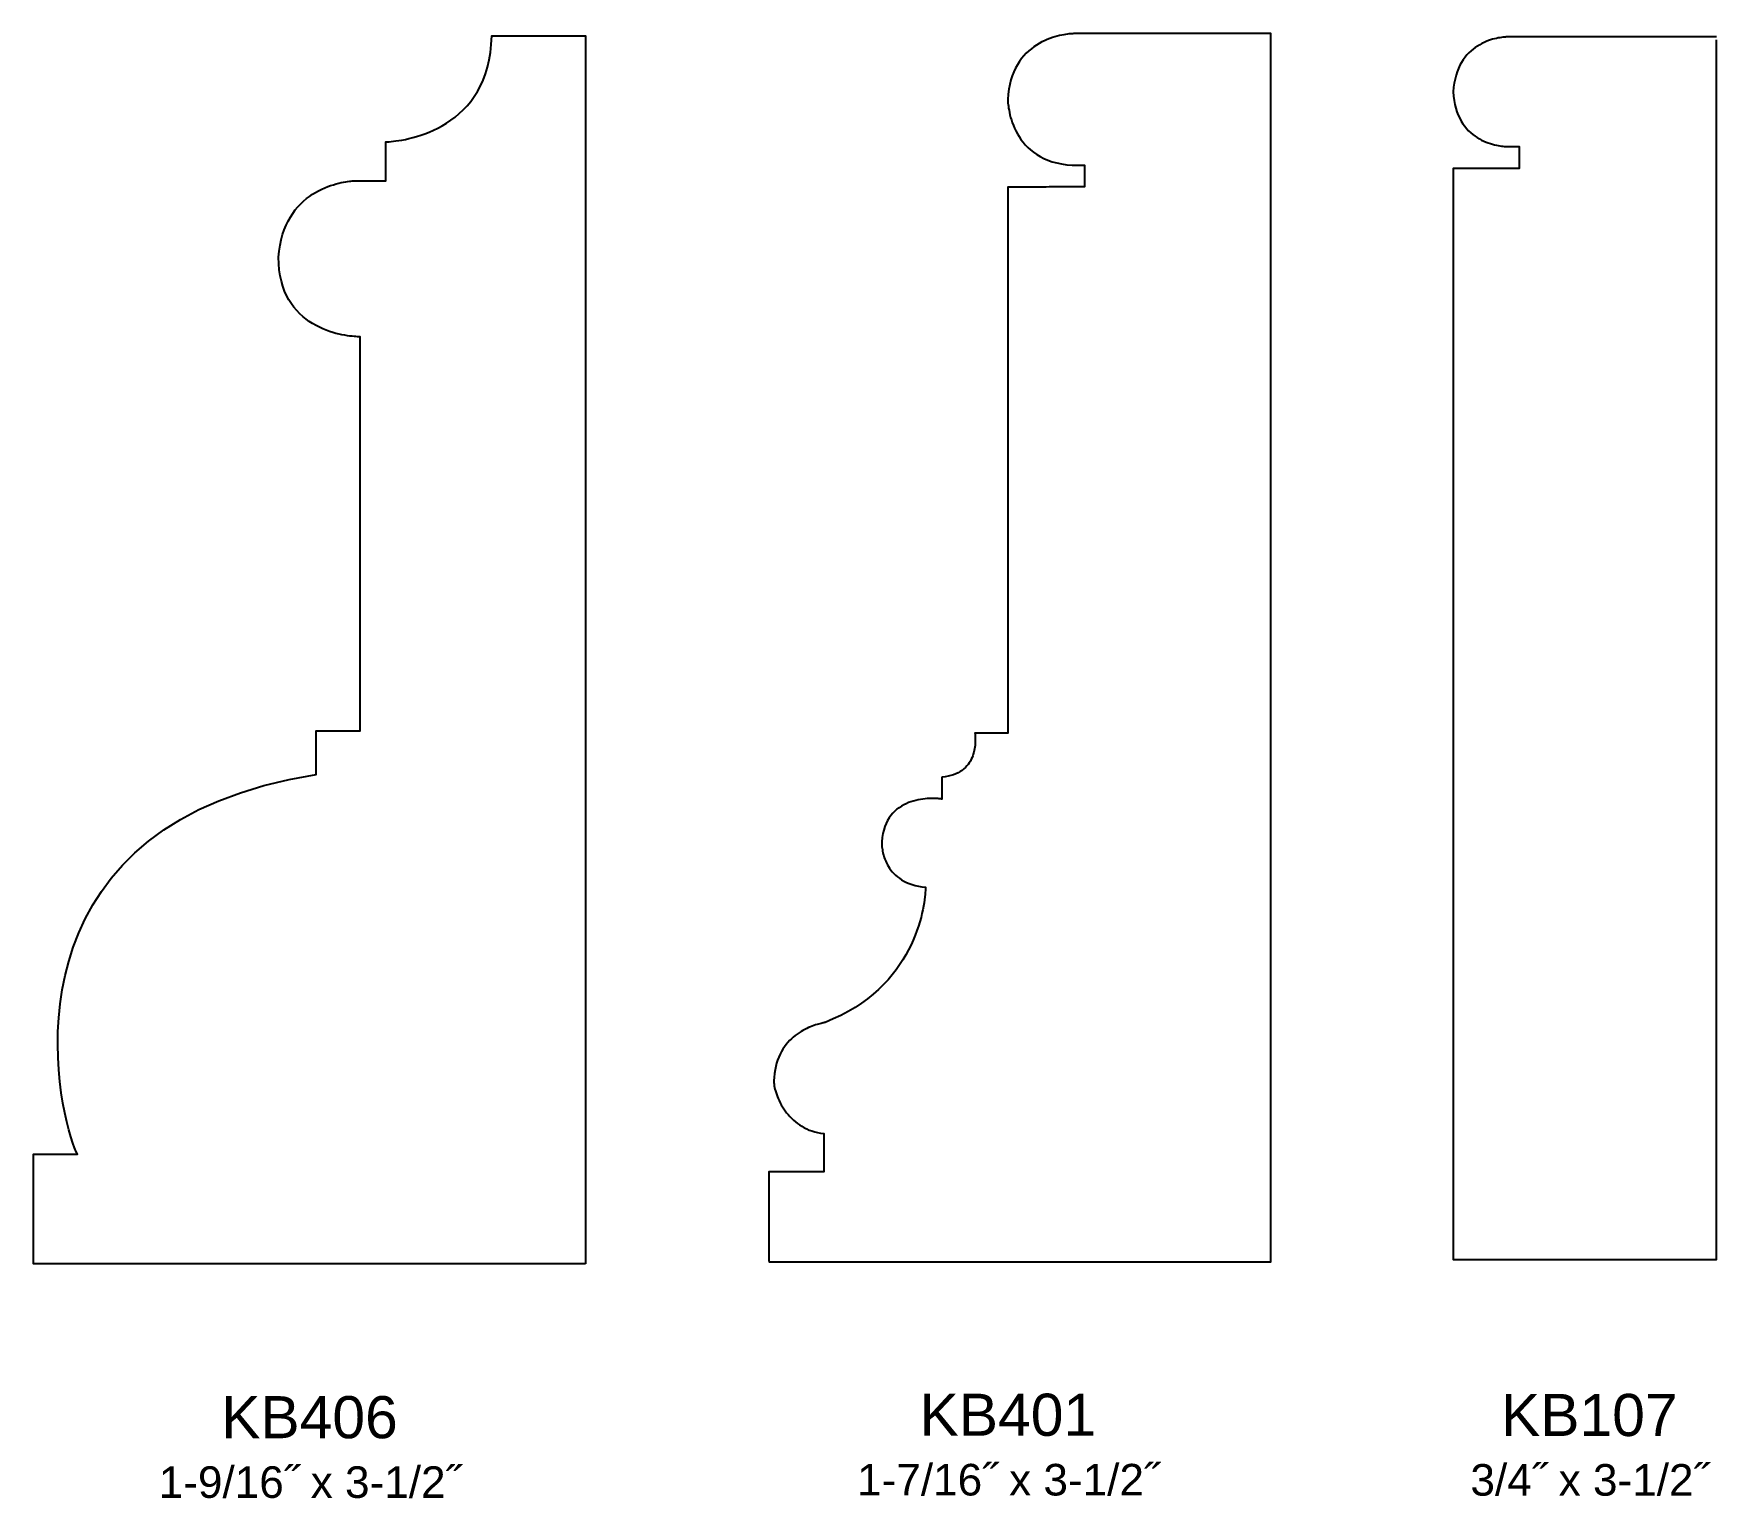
# Model space of a CAD drawing. Extents: x -7.6 to 46.7, y -17.5 to 21.1.
# Drawn here: x 28.829 to 33.626, y 4.699 to 8.873 of the extents above; entities that cross this region are included whole.
import ezdxf

# ---------------------------------------------------------------- set-up
doc = ezdxf.new("R2010")
doc.units = 0
doc.header["$MEASUREMENT"] = 0

# ---------------------------------------------------------------- blocks, each defined once
blk = doc.blocks.new('KB107')
at = {"flags": 128}
blk.add_lwpolyline([(0, 3.4842), (-0.0013, 3.4842), (-0.0053, 3.4842), (-0.0117, 3.4842), (-0.0204, 3.4842), (-0.0312, 3.4842), (-0.044, 3.4842), (-0.0586, 3.4842), (-0.0749, 3.4842), (-0.0928, 3.4842), (-0.112, 3.4842), (-0.1324, 3.4842), (-0.1539, 3.4842), (-0.1764, 3.4842), (-0.1995, 3.4842), (-0.2233, 3.4842), (-0.2476, 3.4842), (-0.2721, 3.4842), (-0.2969, 3.4842), (-0.3216, 3.4842), (-0.3461, 3.4842), (-0.3704, 3.4842), (-0.3942, 3.4842), (-0.4174, 3.4842), (-0.4398, 3.4842), (-0.4613, 3.4842), (-0.4817, 3.4842), (-0.501, 3.4842), (-0.5188, 3.4842), (-0.5351, 3.4842), (-0.5497, 3.4842), (-0.5625, 3.4842), (-0.5734, 3.4842), (-0.582, 3.4842), (-0.5884, 3.4842), (-0.5924, 3.4842), (-0.5937, 3.4842), (-0.5941, 3.4842), (-0.595, 3.4842), (-0.5966, 3.4841), (-0.5988, 3.484), (-0.6014, 3.4838), (-0.6046, 3.4836), (-0.6083, 3.4832), (-0.6123, 3.4827), (-0.6168, 3.482), (-0.6216, 3.4812), (-0.6267, 3.4801), (-0.6321, 3.4788), (-0.6377, 3.4773), (-0.6435, 3.4755), (-0.6495, 3.4735), (-0.6557, 3.4711), (-0.6619, 3.4684), (-0.6682, 3.4654), (-0.6745, 3.462), (-0.6808, 3.4582), (-0.6871, 3.454), (-0.6932, 3.4494), (-0.6993, 3.4443), (-0.7051, 3.4388), (-0.7108, 3.4327), (-0.7163, 3.4262), (-0.7214, 3.4191), (-0.7263, 3.4115), (-0.7309, 3.4033), (-0.735, 3.3944), (-0.7387, 3.385), (-0.742, 3.375), (-0.7448, 3.3642), (-0.7471, 3.3528), (-0.7488, 3.3407), (-0.7499, 3.3279), (-0.749, 3.3151), (-0.7474, 3.3029), (-0.7453, 3.2915), (-0.7426, 3.2807), (-0.7394, 3.2706), (-0.7357, 3.2612), (-0.7316, 3.2524), (-0.7271, 3.2441), (-0.7223, 3.2365), (-0.7171, 3.2294), (-0.7117, 3.2229), (-0.706, 3.2168), (-0.7002, 3.2113), (-0.6941, 3.2062), (-0.6879, 3.2016), (-0.6816, 3.1974), (-0.6753, 3.1936), (-0.669, 3.1902), (-0.6626, 3.1872), (-0.6563, 3.1845), (-0.6502, 3.1822), (-0.6441, 3.1802), (-0.6382, 3.1784), (-0.6325, 3.1769), (-0.6271, 3.1756), (-0.6219, 3.1746), (-0.6171, 3.1738), (-0.6126, 3.1731), (-0.6084, 3.1726), (-0.6048, 3.1722), (-0.6015, 3.172), (-0.5988, 3.1718), (-0.5967, 3.1717), (-0.595, 3.1717), (-0.5941, 3.1717), (-0.5937, 3.1717), (-0.5937, 3.1717), (-0.5934, 3.1717), (-0.5931, 3.1717), (-0.5927, 3.1717), (-0.5921, 3.1717), (-0.5914, 3.1717), (-0.5906, 3.1717), (-0.5898, 3.1717), (-0.5888, 3.1717), (-0.5878, 3.1717), (-0.5868, 3.1717), (-0.5856, 3.1717), (-0.5844, 3.1717), (-0.5832, 3.1717), (-0.582, 3.1717), (-0.5807, 3.1717), (-0.5794, 3.1717), (-0.5781, 3.1717), (-0.5768, 3.1717), (-0.5755, 3.1717), (-0.5742, 3.1717), (-0.573, 3.1717), (-0.5718, 3.1717), (-0.5706, 3.1717), (-0.5694, 3.1717), (-0.5684, 3.1717), (-0.5674, 3.1717), (-0.5664, 3.1717), (-0.5656, 3.1717), (-0.5648, 3.1717), (-0.5641, 3.1717), (-0.5635, 3.1717), (-0.5631, 3.1717), (-0.5628, 3.1717), (-0.5625, 3.1717), (-0.5625, 3.1717), (-0.5625, 3.1715), (-0.5625, 3.1711), (-0.5625, 3.1705), (-0.5625, 3.1695), (-0.5625, 3.1684), (-0.5625, 3.1671), (-0.5625, 3.1655), (-0.5625, 3.1638), (-0.5625, 3.1619), (-0.5625, 3.1599), (-0.5625, 3.1577), (-0.5625, 3.1555), (-0.5625, 3.1531), (-0.5625, 3.1507), (-0.5625, 3.1482), (-0.5625, 3.1456), (-0.5625, 3.143), (-0.5625, 3.1404), (-0.5625, 3.1378), (-0.5625, 3.1353), (-0.5625, 3.1327), (-0.5625, 3.1302), (-0.5625, 3.1278), (-0.5625, 3.1254), (-0.5625, 3.1231), (-0.5625, 3.121), (-0.5625, 3.119), (-0.5625, 3.1171), (-0.5625, 3.1154), (-0.5625, 3.1138), (-0.5625, 3.1125), (-0.5625, 3.1113), (-0.5625, 3.1104), (-0.5625, 3.1097), (-0.5625, 3.1093), (-0.5625, 3.1092), (-0.5629, 3.1092), (-0.5641, 3.1092), (-0.5662, 3.1092), (-0.5689, 3.1092), (-0.5723, 3.1092), (-0.5764, 3.1092), (-0.581, 3.1092), (-0.5861, 3.1092), (-0.5918, 3.1092), (-0.5978, 3.1092), (-0.6043, 3.1092), (-0.6111, 3.1092), (-0.6182, 3.1092), (-0.6255, 3.1092), (-0.633, 3.1092), (-0.6407, 3.1092), (-0.6484, 3.1092), (-0.6562, 3.1092), (-0.664, 3.1092), (-0.6718, 3.1092), (-0.6794, 3.1092), (-0.6869, 3.1092), (-0.6943, 3.1092), (-0.7013, 3.1092), (-0.7081, 3.1092), (-0.7146, 3.1092), (-0.7207, 3.1092), (-0.7263, 3.1092), (-0.7314, 3.1092), (-0.7361, 3.1092), (-0.7401, 3.1092), (-0.7435, 3.1092), (-0.7463, 3.1092), (-0.7483, 3.1092), (-0.7495, 3.1092), (-0.7499, 3.1092), (-0.7499, 3.1021), (-0.7499, 3.0815), (-0.7499, 3.048), (-0.7499, 3.0026), (-0.7499, 2.9459), (-0.7499, 2.8789), (-0.7499, 2.8022), (-0.7499, 2.7168), (-0.7499, 2.6234), (-0.7499, 2.5227), (-0.7499, 2.4157), (-0.7499, 2.3031), (-0.7499, 2.1857), (-0.7499, 2.0643), (-0.7499, 1.9396), (-0.7499, 1.8126), (-0.7499, 1.684), (-0.7499, 1.5546), (-0.7499, 1.4252), (-0.7499, 1.2966), (-0.7499, 1.1695), (-0.7499, 1.0449), (-0.7499, 0.9235), (-0.7499, 0.8061), (-0.7499, 0.6935), (-0.7499, 0.5864), (-0.7499, 0.4858), (-0.7499, 0.3924), (-0.7499, 0.3069), (-0.7499, 0.2303), (-0.7499, 0.1633), (-0.7499, 0.1066), (-0.7499, 0.0612), (-0.7499, 0.0277), (-0.7499, 0.0071), (-0.7499, 0), (-0.7482, 0), (-0.7433, 0), (-0.7352, 0), (-0.7242, 0), (-0.7106, 0), (-0.6944, 0), (-0.6759, 0), (-0.6553, 0), (-0.6328, 0), (-0.6085, 0), (-0.5827, 0), (-0.5555, 0), (-0.5272, 0), (-0.4979, 0), (-0.4678, 0), (-0.4372, 0), (-0.4062, 0), (-0.375, 0), (-0.3438, 0), (-0.3127, 0), (-0.2821, 0), (-0.252, 0), (-0.2228, 0), (-0.1944, 0), (-0.1673, 0), (-0.1415, 0), (-0.1172, 0), (-0.0946, 0), (-0.074, 0), (-0.0556, 0), (-0.0394, 0), (-0.0257, 0), (-0.0148, 0), (-0.0067, 0), (-0.0017, 0), (0, 0), (0, 0.0079), (0, 0.0311), (0, 0.0686), (0, 0.1195), (0, 0.183), (0, 0.2581), (0, 0.344), (0, 0.4397), (0, 0.5444), (0, 0.6572), (0, 0.7771), (0, 0.9033), (0, 1.0349), (0, 1.1709), (0, 1.3106), (0, 1.4529), (0, 1.5971), (0, 1.7421), (0, 1.8871), (0, 2.0312), (0, 2.1736), (0, 2.3132), (0, 2.4493), (0, 2.5809), (0, 2.7071), (0, 2.827), (0, 2.9398), (0, 3.0445), (0, 3.1402), (0, 3.2261), (0, 3.3012), (0, 3.3647), (0, 3.4156), (0, 3.4531), (0, 3.4762)], dxfattribs=at)
blk = doc.blocks.new('KB406 - casing')
at = {"flags": 128}
blk.add_lwpolyline([(-0.016, 0.0127), (-0.0196, 0.0127), (-0.03, 0.0127), (-0.0469, 0.0127), (-0.0699, 0.0127), (-0.0986, 0.0127), (-0.1325, 0.0127), (-0.1713, 0.0127), (-0.2145, 0.0127), (-0.2618, 0.0127), (-0.3127, 0.0127), (-0.3668, 0.0127), (-0.4238, 0.0127), (-0.4832, 0.0127), (-0.5446, 0.0127), (-0.6077, 0.0127), (-0.6719, 0.0127), (-0.737, 0.0127), (-0.8025, 0.0127), (-0.868, 0.0127), (-0.933, 0.0127), (-0.9973, 0.0127), (-1.0604, 0.0127), (-1.1218, 0.0127), (-1.1812, 0.0127), (-1.2382, 0.0127), (-1.2923, 0.0127), (-1.3432, 0.0127), (-1.3905, 0.0127), (-1.4337, 0.0127), (-1.4725, 0.0127), (-1.5064, 0.0127), (-1.5351, 0.0127), (-1.5581, 0.0127), (-1.575, 0.0127), (-1.5854, 0.0127), (-1.589, 0.0127), (-1.589, 0.012), (-1.589, 0.0099), (-1.589, 0.0065), (-1.589, 0.002), (-1.589, -0.0037), (-1.589, -0.0105), (-1.589, -0.0182), (-1.589, -0.0268), (-1.589, -0.0361), (-1.589, -0.0463), (-1.589, -0.057), (-1.589, -0.0683), (-1.589, -0.0801), (-1.589, -0.0923), (-1.589, -0.1049), (-1.589, -0.1176), (-1.589, -0.1306), (-1.589, -0.1436), (-1.589, -0.1566), (-1.589, -0.1695), (-1.589, -0.1823), (-1.589, -0.1948), (-1.589, -0.207), (-1.589, -0.2188), (-1.589, -0.2301), (-1.589, -0.2409), (-1.589, -0.251), (-1.589, -0.2604), (-1.589, -0.269), (-1.589, -0.2767), (-1.589, -0.2834), (-1.589, -0.2891), (-1.589, -0.2937), (-1.589, -0.297), (-1.589, -0.2991), (-1.589, -0.2998), (-1.5887, -0.2998), (-1.5879, -0.2998), (-1.5865, -0.2998), (-1.5847, -0.2998), (-1.5824, -0.2998), (-1.5798, -0.2998), (-1.5767, -0.2998), (-1.5732, -0.2998), (-1.5695, -0.2998), (-1.5654, -0.2998), (-1.5611, -0.2998), (-1.5566, -0.2998), (-1.5519, -0.2998), (-1.547, -0.2998), (-1.542, -0.2998), (-1.5369, -0.2998), (-1.5317, -0.2998), (-1.5265, -0.2998), (-1.5213, -0.2998), (-1.5161, -0.2998), (-1.511, -0.2998), (-1.506, -0.2998), (-1.5011, -0.2998), (-1.4964, -0.2998), (-1.4919, -0.2998), (-1.4876, -0.2998), (-1.4836, -0.2998), (-1.4798, -0.2998), (-1.4764, -0.2998), (-1.4733, -0.2998), (-1.4706, -0.2998), (-1.4683, -0.2998), (-1.4665, -0.2998), (-1.4651, -0.2998), (-1.4643, -0.2998), (-1.464, -0.2998), (-1.468, -0.307), (-1.4726, -0.3178), (-1.4778, -0.3319), (-1.4834, -0.3491), (-1.4891, -0.3692), (-1.4949, -0.3921), (-1.5005, -0.4175), (-1.5057, -0.4453), (-1.5104, -0.4752), (-1.5144, -0.5071), (-1.5176, -0.5407), (-1.5196, -0.5759), (-1.5204, -0.6125), (-1.5198, -0.6502), (-1.5176, -0.689), (-1.5136, -0.7285), (-1.5076, -0.7686), (-1.4995, -0.809), (-1.4891, -0.8497), (-1.4761, -0.8904), (-1.4605, -0.9309), (-1.4421, -0.971), (-1.4206, -1.0105), (-1.3959, -1.0492), (-1.3678, -1.087), (-1.3361, -1.1235), (-1.3006, -1.1587), (-1.2613, -1.1924), (-1.2178, -1.2243), (-1.17, -1.2542), (-1.1178, -1.282), (-1.0609, -1.3074), (-0.9992, -1.3303), (-0.9325, -1.3505), (-0.8606, -1.3677), (-0.7833, -1.3818), (-0.7833, -1.3821), (-0.7833, -1.3829), (-0.7833, -1.3842), (-0.7833, -1.3861), (-0.7833, -1.3883), (-0.7833, -1.391), (-0.7833, -1.3941), (-0.7833, -1.3976), (-0.7833, -1.4013), (-0.7833, -1.4054), (-0.7833, -1.4097), (-0.7833, -1.4142), (-0.7833, -1.4189), (-0.7833, -1.4238), (-0.7833, -1.4288), (-0.7833, -1.4339), (-0.7833, -1.4391), (-0.7833, -1.4443), (-0.7833, -1.4495), (-0.7833, -1.4547), (-0.7833, -1.4598), (-0.7833, -1.4648), (-0.7833, -1.4696), (-0.7833, -1.4744), (-0.7833, -1.4789), (-0.7833, -1.4832), (-0.7833, -1.4872), (-0.7833, -1.491), (-0.7833, -1.4944), (-0.7833, -1.4975), (-0.7833, -1.5002), (-0.7833, -1.5025), (-0.7833, -1.5043), (-0.7833, -1.5057), (-0.7833, -1.5065), (-0.7833, -1.5068), (-0.783, -1.5068), (-0.7822, -1.5068), (-0.7809, -1.5068), (-0.779, -1.5068), (-0.7768, -1.5068), (-0.7741, -1.5068), (-0.771, -1.5068), (-0.7676, -1.5068), (-0.7638, -1.5068), (-0.7597, -1.5068), (-0.7554, -1.5068), (-0.7509, -1.5068), (-0.7462, -1.5068), (-0.7413, -1.5068), (-0.7363, -1.5068), (-0.7312, -1.5068), (-0.726, -1.5068), (-0.7208, -1.5068), (-0.7156, -1.5068), (-0.7104, -1.5068), (-0.7053, -1.5068), (-0.7003, -1.5068), (-0.6954, -1.5068), (-0.6907, -1.5068), (-0.6862, -1.5068), (-0.6819, -1.5068), (-0.6778, -1.5068), (-0.6741, -1.5068), (-0.6706, -1.5068), (-0.6676, -1.5068), (-0.6649, -1.5068), (-0.6626, -1.5068), (-0.6608, -1.5068), (-0.6594, -1.5068), (-0.6586, -1.5068), (-0.6583, -1.5068), (-0.6583, -1.5093), (-0.6583, -1.5168), (-0.6583, -1.5289), (-0.6583, -1.5453), (-0.6583, -1.5657), (-0.6583, -1.5899), (-0.6583, -1.6176), (-0.6583, -1.6485), (-0.6583, -1.6822), (-0.6583, -1.7185), (-0.6583, -1.7572), (-0.6583, -1.7979), (-0.6583, -1.8403), (-0.6583, -1.8841), (-0.6583, -1.9291), (-0.6583, -1.975), (-0.6583, -2.0214), (-0.6583, -2.0682), (-0.6583, -2.1149), (-0.6583, -2.1613), (-0.6583, -2.2072), (-0.6583, -2.2522), (-0.6583, -2.2961), (-0.6583, -2.3385), (-0.6583, -2.3791), (-0.6583, -2.4178), (-0.6583, -2.4541), (-0.6583, -2.4879), (-0.6583, -2.5187), (-0.6583, -2.5464), (-0.6583, -2.5706), (-0.6583, -2.591), (-0.6583, -2.6075), (-0.6583, -2.6195), (-0.6583, -2.627), (-0.6583, -2.6295), (-0.6588, -2.6295), (-0.6604, -2.6296), (-0.6629, -2.6296), (-0.6663, -2.6298), (-0.6705, -2.63), (-0.6755, -2.6304), (-0.6813, -2.6309), (-0.6876, -2.6317), (-0.6946, -2.6326), (-0.7022, -2.6339), (-0.7102, -2.6354), (-0.7186, -2.6372), (-0.7274, -2.6394), (-0.7365, -2.642), (-0.7458, -2.6449), (-0.7553, -2.6484), (-0.7649, -2.6523), (-0.7746, -2.6567), (-0.7842, -2.6616), (-0.7939, -2.6671), (-0.8034, -2.6732), (-0.8127, -2.6799), (-0.8218, -2.6873), (-0.8305, -2.6953), (-0.839, -2.7041), (-0.847, -2.7136), (-0.8545, -2.7239), (-0.8615, -2.735), (-0.8679, -2.7469), (-0.8736, -2.7598), (-0.8786, -2.7735), (-0.8829, -2.7881), (-0.8863, -2.8037), (-0.8888, -2.8203), (-0.8903, -2.8379), (-0.8908, -2.8566), (-0.8891, -2.874), (-0.8866, -2.8905), (-0.8834, -2.906), (-0.8794, -2.9207), (-0.8747, -2.9344), (-0.8695, -2.9473), (-0.8636, -2.9594), (-0.8573, -2.9707), (-0.8505, -2.9813), (-0.8433, -2.9911), (-0.8357, -3.0001), (-0.8278, -3.0085), (-0.8197, -3.0162), (-0.8113, -3.0233), (-0.8028, -3.0298), (-0.7941, -3.0357), (-0.7854, -3.0411), (-0.7767, -3.0459), (-0.768, -3.0503), (-0.7594, -3.0541), (-0.7509, -3.0575), (-0.7426, -3.0605), (-0.7345, -3.0631), (-0.7268, -3.0654), (-0.7193, -3.0673), (-0.7123, -3.0689), (-0.7057, -3.0702), (-0.6996, -3.0713), (-0.694, -3.0722), (-0.6889, -3.0728), (-0.6846, -3.0733), (-0.6809, -3.0736), (-0.6779, -3.0738), (-0.6757, -3.0739), (-0.6744, -3.074), (-0.6739, -3.074), (-0.6737, -3.074), (-0.6732, -3.074), (-0.6722, -3.074), (-0.6709, -3.074), (-0.6693, -3.074), (-0.6674, -3.074), (-0.6652, -3.074), (-0.6628, -3.074), (-0.6601, -3.074), (-0.6572, -3.074), (-0.6542, -3.074), (-0.651, -3.074), (-0.6476, -3.074), (-0.6442, -3.074), (-0.6406, -3.074), (-0.637, -3.074), (-0.6334, -3.074), (-0.6297, -3.074), (-0.626, -3.074), (-0.6223, -3.074), (-0.6187, -3.074), (-0.6152, -3.074), (-0.6117, -3.074), (-0.6084, -3.074), (-0.6051, -3.074), (-0.6021, -3.074), (-0.5992, -3.074), (-0.5966, -3.074), (-0.5941, -3.074), (-0.592, -3.074), (-0.59, -3.074), (-0.5884, -3.074), (-0.5871, -3.074), (-0.5862, -3.074), (-0.5856, -3.074), (-0.5854, -3.074), (-0.5854, -3.0742), (-0.5854, -3.075), (-0.5854, -3.0762), (-0.5854, -3.0778), (-0.5854, -3.0798), (-0.5854, -3.0822), (-0.5854, -3.0849), (-0.5854, -3.088), (-0.5854, -3.0913), (-0.5854, -3.0949), (-0.5854, -3.0987), (-0.5854, -3.1028), (-0.5854, -3.107), (-0.5854, -3.1113), (-0.5854, -3.1158), (-0.5854, -3.1203), (-0.5854, -3.1249), (-0.5854, -3.1295), (-0.5854, -3.1341), (-0.5854, -3.1387), (-0.5854, -3.1433), (-0.5854, -3.1477), (-0.5854, -3.1521), (-0.5854, -3.1563), (-0.5854, -3.1603), (-0.5854, -3.1641), (-0.5854, -3.1677), (-0.5854, -3.1711), (-0.5854, -3.1741), (-0.5854, -3.1768), (-0.5854, -3.1792), (-0.5854, -3.1813), (-0.5854, -3.1829), (-0.5854, -3.1841), (-0.5854, -3.1848), (-0.5854, -3.1851), (-0.5847, -3.1851), (-0.5828, -3.1852), (-0.5796, -3.1853), (-0.5753, -3.1856), (-0.5699, -3.1861), (-0.5635, -3.1867), (-0.5562, -3.1876), (-0.548, -3.1888), (-0.5391, -3.1903), (-0.5295, -3.1922), (-0.5193, -3.1944), (-0.5085, -3.1971), (-0.4973, -3.2002), (-0.4856, -3.2039), (-0.4737, -3.2081), (-0.4615, -3.2128), (-0.4492, -3.2182), (-0.4368, -3.2242), (-0.4243, -3.2309), (-0.4119, -3.2384), (-0.3997, -3.2466), (-0.3876, -3.2556), (-0.3759, -3.2655), (-0.3645, -3.2762), (-0.3535, -3.2879), (-0.3431, -3.3005), (-0.3332, -3.3141), (-0.324, -3.3287), (-0.3156, -3.3444), (-0.3079, -3.3612), (-0.3012, -3.3791), (-0.2954, -3.3982), (-0.2906, -3.4185), (-0.287, -3.4401), (-0.2845, -3.463), (-0.2833, -3.4871), (-0.2827, -3.4871), (-0.2809, -3.4871), (-0.2781, -3.4871), (-0.2742, -3.4871), (-0.2693, -3.4871), (-0.2635, -3.4871), (-0.2569, -3.4871), (-0.2496, -3.4871), (-0.2416, -3.4871), (-0.2329, -3.4871), (-0.2237, -3.4871), (-0.214, -3.4871), (-0.2039, -3.4871), (-0.1935, -3.4871), (-0.1828, -3.4871), (-0.1718, -3.4871), (-0.1608, -3.4871), (-0.1497, -3.4871), (-0.1385, -3.4871), (-0.1275, -3.4871), (-0.1165, -3.4871), (-0.1058, -3.4871), (-0.0954, -3.4871), (-0.0853, -3.4871), (-0.0756, -3.4871), (-0.0664, -3.4871), (-0.0578, -3.4871), (-0.0497, -3.4871), (-0.0424, -3.4871), (-0.0358, -3.4871), (-0.03, -3.4871), (-0.0252, -3.4871), (-0.0212, -3.4871), (-0.0184, -3.4871), (-0.0166, -3.4871), (-0.016, -3.4871), (-0.016, -3.4792), (-0.016, -3.4559), (-0.016, -3.4183), (-0.016, -3.3671), (-0.016, -3.3034), (-0.016, -3.2279), (-0.016, -3.1416), (-0.016, -3.0455), (-0.016, -2.9403), (-0.016, -2.827), (-0.016, -2.7065), (-0.016, -2.5798), (-0.016, -2.4476), (-0.016, -2.3109), (-0.016, -2.1707), (-0.016, -2.0277), (-0.016, -1.8829), (-0.016, -1.7372), (-0.016, -1.5916), (-0.016, -1.4468), (-0.016, -1.3038), (-0.016, -1.1635), (-0.016, -1.0269), (-0.016, -0.8947), (-0.016, -0.7679), (-0.016, -0.6474), (-0.016, -0.5342), (-0.016, -0.429), (-0.016, -0.3328), (-0.016, -0.2466), (-0.016, -0.1711), (-0.016, -0.1073), (-0.016, -0.0562), (-0.016, -0.0185), (-0.016, 0.0127)], dxfattribs=at)
blk = doc.blocks.new('KB401 - casing')
at = {"flags": 128}
blk.add_lwpolyline([(-1.4241, 0.0063), (-1.4208, 0.0063), (-1.4113, 0.0063), (-1.3959, 0.0063), (-1.375, 0.0063), (-1.3489, 0.0063), (-1.3181, 0.0063), (-1.2828, 0.0063), (-1.2435, 0.0063), (-1.2005, 0.0063), (-1.1542, 0.0063), (-1.1049, 0.0063), (-1.0531, 0.0063), (-0.999, 0.0063), (-0.9431, 0.0063), (-0.8858, 0.0063), (-0.8273, 0.0063), (-0.7681, 0.0063), (-0.7086, 0.0063), (-0.649, 0.0063), (-0.5898, 0.0063), (-0.5314, 0.0063), (-0.474, 0.0063), (-0.4181, 0.0063), (-0.3641, 0.0063), (-0.3123, 0.0063), (-0.263, 0.0063), (-0.2167, 0.0063), (-0.1737, 0.0063), (-0.1344, 0.0063), (-0.0991, 0.0063), (-0.0682, 0.0063), (-0.0422, 0.0063), (-0.0213, 0.0063), (-0.0059, 0.0063), (0.0036, 0.0063), (0.0069, 0.0063), (0.0069, -0.0016), (0.0069, -0.0249), (0.0069, -0.0625), (0.0069, -0.1137), (0.0069, -0.1774), (0.0069, -0.2529), (0.0069, -0.3392), (0.0069, -0.4353), (0.0069, -0.5405), (0.0069, -0.6538), (0.0069, -0.7742), (0.0069, -0.901), (0.0069, -1.0332), (0.0069, -1.1699), (0.0069, -1.3101), (0.0069, -1.4531), (0.0069, -1.5979), (0.0069, -1.7436), (0.0069, -1.8892), (0.0069, -2.034), (0.0069, -2.177), (0.0069, -2.3173), (0.0069, -2.4539), (0.0069, -2.5861), (0.0069, -2.7129), (0.0069, -2.8334), (0.0069, -2.9466), (0.0069, -3.0518), (0.0069, -3.148), (0.0069, -3.2342), (0.0069, -3.3097), (0.0069, -3.3734), (0.0069, -3.4246), (0.0069, -3.4623), (0.0069, -3.4855), (0.0069, -3.4935), (0.0056, -3.4935), (0.0019, -3.4935), (-0.0042, -3.4935), (-0.0124, -3.4935), (-0.0226, -3.4935), (-0.0348, -3.4935), (-0.0486, -3.4935), (-0.0641, -3.4935), (-0.081, -3.4935), (-0.0992, -3.4935), (-0.1185, -3.4935), (-0.1389, -3.4935), (-0.1602, -3.4935), (-0.1821, -3.4935), (-0.2047, -3.4935), (-0.2277, -3.4935), (-0.2509, -3.4935), (-0.2743, -3.4935), (-0.2977, -3.4935), (-0.321, -3.4935), (-0.344, -3.4935), (-0.3665, -3.4935), (-0.3885, -3.4935), (-0.4097, -3.4935), (-0.4301, -3.4935), (-0.4495, -3.4935), (-0.4677, -3.4935), (-0.4846, -3.4935), (-0.5, -3.4935), (-0.5139, -3.4935), (-0.526, -3.4935), (-0.5363, -3.4935), (-0.5445, -3.4935), (-0.5505, -3.4935), (-0.5543, -3.4935), (-0.5556, -3.4935), (-0.556, -3.4935), (-0.5571, -3.4934), (-0.5591, -3.4933), (-0.5617, -3.4932), (-0.5649, -3.4929), (-0.5688, -3.4925), (-0.5732, -3.492), (-0.5781, -3.4913), (-0.5835, -3.4904), (-0.5893, -3.4893), (-0.5955, -3.488), (-0.6021, -3.4863), (-0.6089, -3.4844), (-0.616, -3.4822), (-0.6232, -3.4797), (-0.6306, -3.4767), (-0.6382, -3.4734), (-0.6458, -3.4697), (-0.6534, -3.4656), (-0.661, -3.461), (-0.6685, -3.4559), (-0.6759, -3.4503), (-0.6832, -3.4442), (-0.6903, -3.4375), (-0.6971, -3.4303), (-0.7036, -3.4225), (-0.7098, -3.414), (-0.7156, -3.4049), (-0.721, -3.3951), (-0.7259, -3.3847), (-0.7303, -3.3735), (-0.7341, -3.3616), (-0.7374, -3.3489), (-0.74, -3.3354), (-0.7419, -3.3211), (-0.7431, -3.306), (-0.7431, -3.3055), (-0.743, -3.3042), (-0.7429, -3.3021), (-0.7428, -3.2992), (-0.7425, -3.2956), (-0.742, -3.2913), (-0.7414, -3.2864), (-0.7406, -3.281), (-0.7396, -3.2751), (-0.7384, -3.2687), (-0.7368, -3.262), (-0.7349, -3.2549), (-0.7327, -3.2475), (-0.7302, -3.2399), (-0.7272, -3.232), (-0.7238, -3.2241), (-0.72, -3.2161), (-0.7157, -3.208), (-0.7109, -3.2), (-0.7055, -3.1921), (-0.6996, -3.1843), (-0.6932, -3.1767), (-0.686, -3.1693), (-0.6783, -3.1622), (-0.6699, -3.1554), (-0.6607, -3.1491), (-0.6509, -3.1431), (-0.6403, -3.1377), (-0.6289, -3.1329), (-0.6166, -3.1286), (-0.6036, -3.125), (-0.5897, -3.1222), (-0.5748, -3.12), (-0.5591, -3.1187), (-0.5424, -3.1183), (-0.5247, -3.1188), (-0.5247, -3.1186), (-0.5247, -3.1182), (-0.5247, -3.1176), (-0.5247, -3.1167), (-0.5247, -3.1155), (-0.5247, -3.1142), (-0.5247, -3.1127), (-0.5247, -3.111), (-0.5247, -3.1091), (-0.5247, -3.1071), (-0.5247, -3.105), (-0.5247, -3.1027), (-0.5247, -3.1004), (-0.5247, -3.098), (-0.5247, -3.0955), (-0.5247, -3.093), (-0.5247, -3.0904), (-0.5247, -3.0878), (-0.5247, -3.0852), (-0.5247, -3.0827), (-0.5247, -3.0802), (-0.5247, -3.0777), (-0.5247, -3.0753), (-0.5247, -3.0729), (-0.5247, -3.0707), (-0.5247, -3.0685), (-0.5247, -3.0665), (-0.5247, -3.0647), (-0.5247, -3.063), (-0.5247, -3.0615), (-0.5247, -3.0601), (-0.5247, -3.059), (-0.5247, -3.0581), (-0.5247, -3.0574), (-0.5247, -3.057), (-0.5247, -3.0569), (-0.5252, -3.0569), (-0.5267, -3.0569), (-0.529, -3.0568), (-0.5322, -3.0568), (-0.5362, -3.0568), (-0.5409, -3.0568), (-0.5463, -3.0568), (-0.5523, -3.0568), (-0.5588, -3.0567), (-0.5659, -3.0567), (-0.5734, -3.0567), (-0.5813, -3.0566), (-0.5896, -3.0566), (-0.5981, -3.0566), (-0.6068, -3.0565), (-0.6158, -3.0565), (-0.6248, -3.0565), (-0.6339, -3.0564), (-0.643, -3.0564), (-0.652, -3.0564), (-0.6609, -3.0563), (-0.6697, -3.0563), (-0.6782, -3.0562), (-0.6865, -3.0562), (-0.6944, -3.0562), (-0.7019, -3.0561), (-0.7089, -3.0561), (-0.7155, -3.0561), (-0.7215, -3.0561), (-0.7269, -3.056), (-0.7316, -3.056), (-0.7356, -3.056), (-0.7388, -3.056), (-0.7411, -3.056), (-0.7426, -3.056), (-0.7431, -3.056), (-0.7431, -3.0524), (-0.7431, -3.0421), (-0.7431, -3.0254), (-0.7431, -3.0026), (-0.7431, -2.9743), (-0.7431, -2.9407), (-0.7431, -2.9023), (-0.7431, -2.8596), (-0.7431, -2.8128), (-0.7431, -2.7624), (-0.7431, -2.7088), (-0.7431, -2.6525), (-0.7431, -2.5937), (-0.7431, -2.5329), (-0.7431, -2.4705), (-0.7431, -2.4069), (-0.7431, -2.3426), (-0.7431, -2.2778), (-0.7431, -2.213), (-0.7431, -2.1486), (-0.7431, -2.085), (-0.7431, -2.0226), (-0.7431, -1.9619), (-0.7431, -1.9031), (-0.7431, -1.8467), (-0.7431, -1.7931), (-0.7431, -1.7428), (-0.7431, -1.696), (-0.7431, -1.6532), (-0.7431, -1.6149), (-0.7431, -1.5813), (-0.7431, -1.5529), (-0.7431, -1.5302), (-0.7431, -1.5134), (-0.7431, -1.5031), (-0.7431, -1.4996), (-0.7433, -1.4996), (-0.7439, -1.4996), (-0.7449, -1.4996), (-0.7463, -1.4996), (-0.748, -1.4996), (-0.75, -1.4996), (-0.7523, -1.4996), (-0.7549, -1.4996), (-0.7577, -1.4996), (-0.7607, -1.4996), (-0.764, -1.4996), (-0.7674, -1.4996), (-0.7709, -1.4997), (-0.7746, -1.4997), (-0.7783, -1.4997), (-0.7821, -1.4997), (-0.786, -1.4997), (-0.7899, -1.4997), (-0.7938, -1.4997), (-0.7977, -1.4997), (-0.8015, -1.4997), (-0.8053, -1.4998), (-0.809, -1.4998), (-0.8125, -1.4998), (-0.8159, -1.4998), (-0.8191, -1.4998), (-0.8222, -1.4998), (-0.825, -1.4998), (-0.8275, -1.4998), (-0.8299, -1.4998), (-0.8319, -1.4998), (-0.8336, -1.4998), (-0.835, -1.4999), (-0.836, -1.4999), (-0.8366, -1.4999), (-0.8368, -1.4999), (-0.8368, -1.4996), (-0.8366, -1.4988), (-0.8365, -1.4976), (-0.8363, -1.4958), (-0.8361, -1.4937), (-0.8359, -1.4912), (-0.8357, -1.4883), (-0.8356, -1.485), (-0.8356, -1.4815), (-0.8356, -1.4777), (-0.8357, -1.4736), (-0.836, -1.4693), (-0.8364, -1.4648), (-0.837, -1.4602), (-0.8377, -1.4554), (-0.8387, -1.4505), (-0.8399, -1.4455), (-0.8413, -1.4405), (-0.843, -1.4355), (-0.8449, -1.4304), (-0.8472, -1.4254), (-0.8498, -1.4205), (-0.8527, -1.4157), (-0.856, -1.411), (-0.8597, -1.4064), (-0.8637, -1.4021), (-0.8682, -1.3979), (-0.8731, -1.394), (-0.8785, -1.3904), (-0.8844, -1.387), (-0.8907, -1.384), (-0.8976, -1.3814), (-0.905, -1.3791), (-0.9129, -1.3772), (-0.9214, -1.3758), (-0.9305, -1.3749), (-0.9305, -1.3747), (-0.9306, -1.3743), (-0.9306, -1.3736), (-0.9306, -1.3727), (-0.9306, -1.3716), (-0.9306, -1.3702), (-0.9306, -1.3687), (-0.9306, -1.3669), (-0.9306, -1.3651), (-0.9306, -1.363), (-0.9306, -1.3609), (-0.9307, -1.3586), (-0.9307, -1.3562), (-0.9307, -1.3538), (-0.9307, -1.3512), (-0.9307, -1.3487), (-0.9307, -1.3461), (-0.9308, -1.3435), (-0.9308, -1.3409), (-0.9308, -1.3383), (-0.9308, -1.3357), (-0.9308, -1.3332), (-0.9308, -1.3307), (-0.9309, -1.3283), (-0.9309, -1.3261), (-0.9309, -1.3239), (-0.9309, -1.3219), (-0.9309, -1.32), (-0.9309, -1.3183), (-0.9309, -1.3167), (-0.9309, -1.3154), (-0.931, -1.3142), (-0.931, -1.3133), (-0.931, -1.3126), (-0.931, -1.3122), (-0.931, -1.3121), (-0.9313, -1.3121), (-0.9324, -1.3123), (-0.9341, -1.3125), (-0.9365, -1.3128), (-0.9394, -1.313), (-0.9429, -1.3133), (-0.9468, -1.3136), (-0.9513, -1.3137), (-0.9561, -1.3138), (-0.9613, -1.3138), (-0.9669, -1.3137), (-0.9728, -1.3134), (-0.979, -1.3129), (-0.9853, -1.3121), (-0.9919, -1.3112), (-0.9986, -1.31), (-1.0054, -1.3085), (-1.0123, -1.3066), (-1.0192, -1.3045), (-1.0261, -1.3019), (-1.0329, -1.299), (-1.0397, -1.2957), (-1.0463, -1.2919), (-1.0528, -1.2876), (-1.059, -1.2829), (-1.065, -1.2776), (-1.0707, -1.2718), (-1.076, -1.2654), (-1.081, -1.2584), (-1.0856, -1.2508), (-1.0898, -1.2425), (-1.0934, -1.2336), (-1.0966, -1.2239), (-1.0991, -1.2136), (-1.1011, -1.2024), (-1.1024, -1.1905), (-1.1024, -1.1903), (-1.1024, -1.1895), (-1.1024, -1.1882), (-1.1024, -1.1865), (-1.1023, -1.1843), (-1.1022, -1.1818), (-1.102, -1.1789), (-1.1017, -1.1756), (-1.1012, -1.172), (-1.1006, -1.1681), (-1.0999, -1.164), (-1.099, -1.1596), (-1.0979, -1.1551), (-1.0966, -1.1503), (-1.095, -1.1455), (-1.0932, -1.1405), (-1.0911, -1.1354), (-1.0888, -1.1303), (-1.0862, -1.1251), (-1.0832, -1.12), (-1.0799, -1.1148), (-1.0762, -1.1098), (-1.0722, -1.1048), (-1.0678, -1.0999), (-1.0629, -1.0952), (-1.0577, -1.0906), (-1.052, -1.0863), (-1.0458, -1.0822), (-1.0391, -1.0783), (-1.0319, -1.0747), (-1.0243, -1.0715), (-1.016, -1.0686), (-1.0073, -1.066), (-0.9979, -1.0639), (-0.988, -1.0622), (-0.9774, -1.0609), (-0.9774, -1.0603), (-0.9775, -1.0585), (-0.9776, -1.0555), (-0.9778, -1.0514), (-0.9781, -1.0463), (-0.9786, -1.0402), (-0.9794, -1.0332), (-0.9803, -1.0253), (-0.9816, -1.0166), (-0.9832, -1.0071), (-0.9852, -0.9969), (-0.9876, -0.9861), (-0.9904, -0.9746), (-0.9938, -0.9627), (-0.9976, -0.9502), (-1.002, -0.9373), (-1.0069, -0.9241), (-1.0125, -0.9105), (-1.0188, -0.8967), (-1.0258, -0.8827), (-1.0335, -0.8685), (-1.042, -0.8542), (-1.0513, -0.8399), (-1.0615, -0.8256), (-1.0725, -0.8114), (-1.0845, -0.7973), (-1.0975, -0.7834), (-1.1115, -0.7697), (-1.1265, -0.7563), (-1.1426, -0.7433), (-1.1598, -0.7307), (-1.1782, -0.7185), (-1.1977, -0.7069), (-1.2185, -0.6958), (-1.2406, -0.6854), (-1.264, -0.6756), (-1.2653, -0.6752), (-1.2672, -0.6748), (-1.2695, -0.6742), (-1.2722, -0.6736), (-1.2753, -0.6728), (-1.2787, -0.6719), (-1.2825, -0.6709), (-1.2866, -0.6697), (-1.291, -0.6683), (-1.2956, -0.6668), (-1.3004, -0.665), (-1.3055, -0.6631), (-1.3107, -0.6609), (-1.316, -0.6585), (-1.3214, -0.6559), (-1.3269, -0.653), (-1.3324, -0.6498), (-1.338, -0.6463), (-1.3436, -0.6425), (-1.3491, -0.6384), (-1.3545, -0.634), (-1.3599, -0.6292), (-1.3651, -0.6241), (-1.3702, -0.6186), (-1.3751, -0.6127), (-1.3798, -0.6064), (-1.3842, -0.5997), (-1.3884, -0.5926), (-1.3923, -0.585), (-1.3958, -0.577), (-1.3991, -0.5685), (-1.4019, -0.5596), (-1.4043, -0.5501), (-1.4063, -0.5402), (-1.4078, -0.5297), (-1.4088, -0.5187), (-1.4093, -0.5155), (-1.4096, -0.5121), (-1.4097, -0.5083), (-1.4095, -0.5042), (-1.4092, -0.4999), (-1.4085, -0.4953), (-1.4077, -0.4905), (-1.4066, -0.4855), (-1.4052, -0.4804), (-1.4036, -0.475), (-1.4018, -0.4696), (-1.3997, -0.464), (-1.3974, -0.4584), (-1.3948, -0.4527), (-1.3919, -0.4469), (-1.3888, -0.4411), (-1.3854, -0.4354), (-1.3818, -0.4297), (-1.3778, -0.424), (-1.3737, -0.4184), (-1.3692, -0.413), (-1.3645, -0.4076), (-1.3594, -0.4024), (-1.3541, -0.3974), (-1.3486, -0.3926), (-1.3427, -0.3879), (-1.3365, -0.3836), (-1.3301, -0.3795), (-1.3234, -0.3756), (-1.3163, -0.3721), (-1.309, -0.369), (-1.3014, -0.3662), (-1.2934, -0.3637), (-1.2852, -0.3617), (-1.2766, -0.3601), (-1.2678, -0.3589), (-1.2678, -0.3587), (-1.2678, -0.358), (-1.2678, -0.3568), (-1.2678, -0.3552), (-1.2678, -0.3532), (-1.2678, -0.3509), (-1.2678, -0.3482), (-1.2678, -0.3452), (-1.2678, -0.3419), (-1.2678, -0.3384), (-1.2678, -0.3347), (-1.2678, -0.3307), (-1.2678, -0.3266), (-1.2678, -0.3224), (-1.2678, -0.318), (-1.2678, -0.3136), (-1.2678, -0.3091), (-1.2678, -0.3045), (-1.2678, -0.3), (-1.2678, -0.2955), (-1.2678, -0.2911), (-1.2678, -0.2867), (-1.2678, -0.2825), (-1.2678, -0.2783), (-1.2678, -0.2744), (-1.2678, -0.2707), (-1.2678, -0.2671), (-1.2678, -0.2639), (-1.2678, -0.2609), (-1.2678, -0.2582), (-1.2678, -0.2559), (-1.2678, -0.2539), (-1.2678, -0.2523), (-1.2678, -0.2511), (-1.2678, -0.2504), (-1.2678, -0.2501), (-1.2681, -0.2501), (-1.2692, -0.2501), (-1.2708, -0.2501), (-1.2731, -0.2501), (-1.276, -0.2501), (-1.2793, -0.2501), (-1.2832, -0.2501), (-1.2875, -0.2501), (-1.2922, -0.2501), (-1.2972, -0.2501), (-1.3026, -0.2501), (-1.3083, -0.2501), (-1.3142, -0.2501), (-1.3203, -0.2501), (-1.3266, -0.2501), (-1.3329, -0.2501), (-1.3394, -0.25), (-1.3459, -0.25), (-1.3524, -0.25), (-1.3589, -0.25), (-1.3653, -0.25), (-1.3715, -0.25), (-1.3776, -0.25), (-1.3835, -0.25), (-1.3892, -0.25), (-1.3946, -0.25), (-1.3996, -0.25), (-1.4043, -0.25), (-1.4086, -0.2499), (-1.4125, -0.2499), (-1.4158, -0.2499), (-1.4187, -0.2499), (-1.421, -0.2499), (-1.4227, -0.2499), (-1.4237, -0.2499), (-1.4241, -0.2499), (-1.4241, -0.2493), (-1.4241, -0.2476), (-1.4241, -0.2449), (-1.4241, -0.2411), (-1.4241, -0.2365), (-1.4241, -0.2309), (-1.4241, -0.2246), (-1.4241, -0.2176), (-1.4241, -0.2099), (-1.4241, -0.2016), (-1.4241, -0.1928), (-1.4241, -0.1835), (-1.4241, -0.1738), (-1.4241, -0.1638), (-1.4241, -0.1535), (-1.4241, -0.1431), (-1.4241, -0.1325), (-1.4241, -0.1218), (-1.4241, -0.1111), (-1.4241, -0.1005), (-1.4241, -0.0901), (-1.4241, -0.0798), (-1.4241, -0.0698), (-1.4241, -0.0601), (-1.4241, -0.0508), (-1.4241, -0.042), (-1.4241, -0.0337), (-1.4241, -0.026), (-1.4241, -0.019), (-1.4241, -0.0126), (-1.4241, -0.0071), (-1.4241, -0.0024), (-1.4241, 0.0013), (-1.4241, 0.0041), (-1.4241, 0.0058)], dxfattribs=at)

msp = doc.modelspace()

# ---------------------------------------------------------------- block references
at = {"linetype": 'Continuous', "lineweight": 0, "xscale": -1, "rotation": 180}
for name, p in [('KB406 - casing', (30.4183, 5.3795)), ('KB401 - casing', (32.349, 5.3795))]:
    msp.add_blockref(name, p, dxfattribs=at)
at = {"linetype": 'Continuous'}
msp.add_blockref('KB107', (33.6256, 5.3795), dxfattribs=at)

# ---------------------------------------------------------------- texts
at = {"linetype": 'Continuous', "lineweight": 0, "char_height": 0.12, "attachment_point": 2}
for s, insert, width in [('{\\fArial|b0|i0|c0|p34;KB406\\P\\H0.75x;1-9/16˝ x 3-1/2˝}', (29.6155, 4.9901), 2.230137), ('{\\fArial|b0|i0|c0|p34;KB401\\P\\H0.75x;1-7/16˝ x 3-1/2˝}', (31.6062, 4.997), 1.743886), ('{\\fArial|b0|i0|c0|p34;KB107\\P\\H0.75x;3/4˝ x 3-1/2˝}', (33.2635, 4.9965), 1.560869)]:
    msp.add_mtext(s, dxfattribs=dict(at, insert=insert, width=width))

doc.saveas('drawing.dxf')
